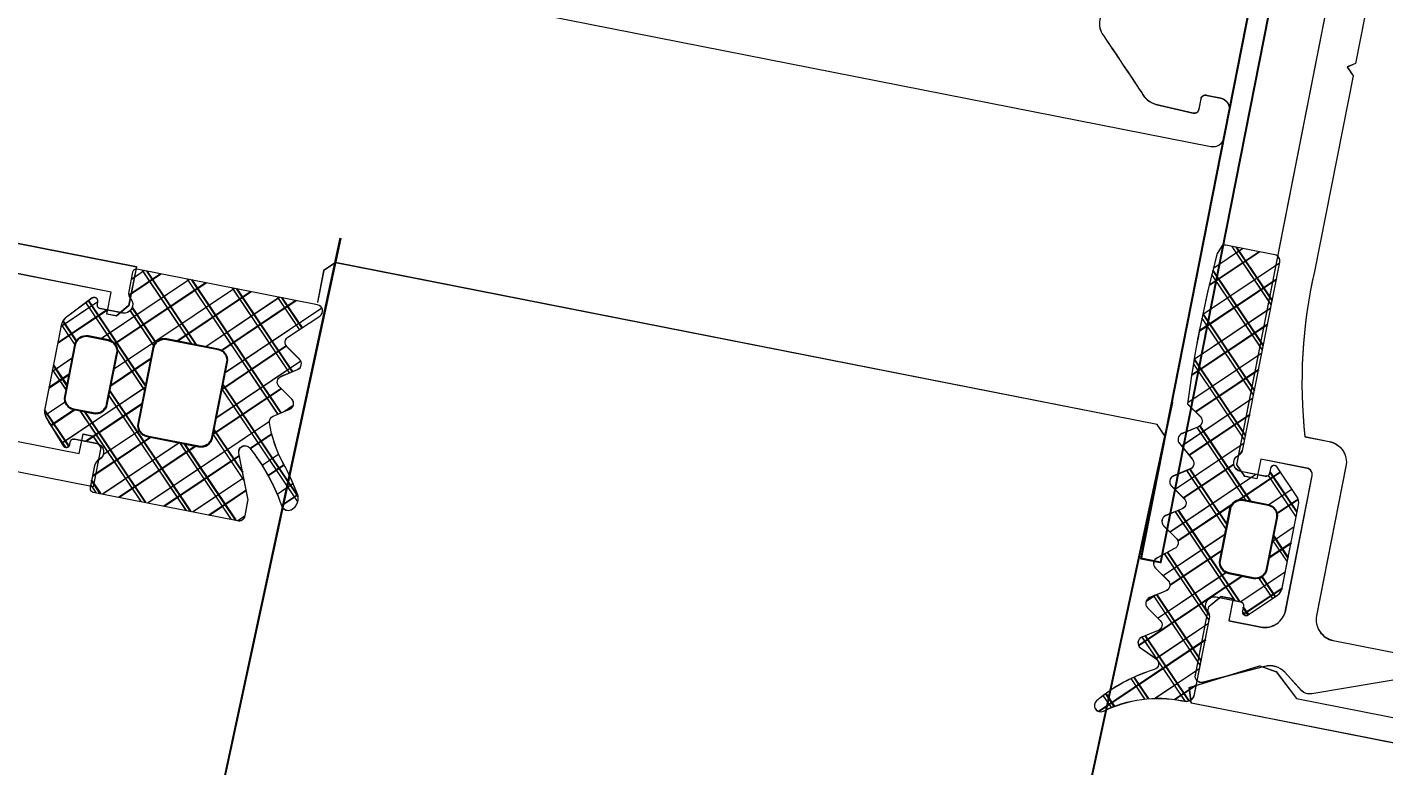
# Model space of a CAD drawing. Header units: millimetres. Extents: x -9318 to 9016603, y 0 to 838141.
# Drawn here: x 88058.7 to 88125, y 211218.7 to 211254.9 of the extents above; entities that cross this region are included whole.
import ezdxf
from ezdxf import colors
from ezdxf.entities.mleader import LeaderData, LeaderLine
from ezdxf.math import Vec2, Vec3

# ---------------------------------------------------------------- set-up
doc = ezdxf.new("R2010")
doc.units = ezdxf.units.MM
doc.layers.add('АР_Перегородки витражные', color=152, linetype='Continuous', lineweight=13)
doc.styles.add('ISOCPEUR', font='isocpeur.ttf', dxfattribs={"width": 0.7})

# ---------------------------------------------------------------- blocks, each defined once
blk = doc.blocks.new('_DotSmall')
at = {"color": 8, "linetype": 'ByBlock', "const_width": 0.5}
blk.add_lwpolyline([(-0.0625, 0, 1), (0.0625, 0, 1)], format="xyb", close=True, dxfattribs=at)
blk = doc.blocks.new('стойка витр.')
h = blk.add_hatch()
h.set_pattern_fill('ANSI37', color=8, scale=0.5, angle=-69.23283665521843)
h.set_pattern_definition([(335.7671633447816, (-69115.31625940584, 318510.9409690977), (0.6515825639889636, 1.447617495164233), []), (65.76716334478155, (-69115.31625940584, 318510.9409690977), (-1.447617495164233, 0.6515825639889636), [])])
edge = h.paths.add_edge_path()
edge.add_line((-7.614656875375658, -25.62993601259222), (-7.273265914729564, -26.53020796886267))
edge.add_arc((-7.672138333263274, -26.68151659366696), 0.4266069692434679, -30.765631391378577, 20.77378547182468, ccw=False)
edge.add_arc((-6.938850257283542, -27.11794408495156), 0.4267278803339729, 149.2463648056786, 290.7703475873838)
edge.add_line((-6.787522688187892, -27.51693863464607), (-5.761497533734655, -27.12786096686614))
edge.add_arc((-5.826270069284272, -26.95688741173914), 0.1828317202082013, 290.7489596719217, 380.7853669983573)
edge.add_line((-5.655337706935825, -26.89200624793739), (-5.698566115868744, -26.77800989551906))
edge.add_arc((-5.527559815348082, -26.71316091253391), 0.1828894349380834, 65.75635340077491, 200.7677215485159, ccw=False)
edge.add_line((-5.452462167653721, -26.54640093915077), (-3.994188920449233, -27.29736676610628))
edge.add_arc((-4.339684557994865, -27.83227055815794), 0.6367804192296694, 19.809448943918426, 57.14148607166612, ccw=False)
edge.add_line((-3.740585688123247, -27.61647007986176), (-2.270775810728082, -31.49246202532231))
edge.add_arc((-2.862326952422118, -31.72816639327794), 0.6367804192285443, -15.60715938413449, 21.72487774361298, ccw=False)
edge.add_line((-2.249025291763246, -31.89948590572749), (-2.842686385673005, -33.42856309223862))
edge.add_arc((-3.009474684396633, -33.35352837480535), 0.1828894349365558, 200.7666051236535, 335.7779732896313, ccw=False)
edge.add_line((-3.180482248484623, -33.41837402567035), (-3.223710657359334, -33.30437767335388))
edge.add_arc((-3.394684212462365, -33.36915020895407), 0.1828317202037067, 20.74895968940122, 110.7853670142414)
edge.add_line((-3.459565376309911, -33.19821784662781), (-4.485590530792251, -33.58729551440774))
edge.add_arc((-4.334307311281267, -33.98630688185023), 0.4267278803335083, 110.7639791032461, 252.2879618854569)
edge.add_arc((-4.593835025358378, -34.79921876089735), 0.4266069692128739, 20.760541213745626, 72.2999580801698, ccw=False)
edge.add_line((-4.194927641627146, -34.64800234186259), (-3.805871961842058, -35.67396951244882))
edge.add_arc((-3.976804324152614, -35.73885067632053), 0.1828317201976034, -69.25104032001241, 20.78536702306718, ccw=False)
edge.add_line((-3.912031788582681, -35.9098242314285), (-10.63804850899032, -38.46038830642647))
edge.add_arc((-10.76198657700206, -38.18099989774544), 0.3056444463879536, 200.8460379983515, 293.92230867425997, ccw=False)
edge.add_line((-11.04762355046114, -38.2897659172595), (-11.3069940036512, -37.6057878035499))
edge.add_arc((-11.02280217192234, -37.49789568213767), 0.3039830703908278, 175.7219656777917, 200.7890354028728, ccw=False)
edge.add_line((-11.32593828623067, -37.47521963119652), (-11.26283276302274, -35.23454482450325))
edge.add_arc((-11.5667631736687, -35.21197449929495), 0.3047673113958011, 355.7529257944983, 510.3971654946409)
edge.add_arc((-3.085478140807247, -39.81161386289363), 9.95296756819478, 151.493160172311, 169.5799937381118)
edge.add_arc((-13.27454869620142, -38.00608067109534), 0.4002801790508524, 282.30928711923883, 359.2250395672268, ccw=False)
edge.add_arc((-13.15914824141406, -37.79549114656839), 0.6024183835459826, 172.8865217206561, 267.13931994465963, ccw=False)
edge.add_arc((-2.924576102079248, -39.73891867786803), 11.01872594919693, 160.6453850739864, 169.4469810176308, ccw=False)
edge.add_arc((-19.07760885644255, -34.09585671602533), 6.091684827120307, 340.9199566399376, 360.7754221413588)
edge.add_arc((-13.29124725463213, -34.01305259408502), 0.3047655738143686, 359.9316076928689, 436.4302022680961)
edge.add_line((-13.21974018984474, -33.71679460741143), (-14.0766899229202, -33.52020163946145))
edge.add_arc((-14.00514734915965, -33.22393144415915), 0.3047857747414494, 145.1100748207506, 256.424251871352, ccw=False)
edge.add_line((-14.2551486332959, -33.04959347808472), (-13.74402617113083, -32.33421562775766))
edge.add_arc((-13.99402745527389, -32.1598776616858), 0.3047857747455562, 325.1100748218798, 436.4242518702226)
edge.add_line((-13.92248488150653, -31.86360746638093), (-14.7794566025841, -31.6669565144839))
edge.add_arc((-14.7079140287954, -31.37068631918638), 0.3047857747434108, 145.1100748199116, 256.4242518659954, ccw=False)
edge.add_line((-14.95791531293071, -31.19634835310717), (-14.44679285076563, -30.48097050278011))
edge.add_arc((-14.69684457899481, -30.30662212908397), 0.3048331054870662, 325.1138936033488, 425.7589859189499)
edge.add_line((-14.57168746687239, -30.0286672415823), (-16.28069433249766, -29.27720980550657))
edge.add_arc((-16.15556139849932, -28.99925320327871), 0.3048247429148342, 110.79403674408451, 245.7632621299588, ccw=False)
edge.add_line((-16.26377712844987, -28.71428394233226), (-7.850470401957864, -25.52388481301023))
edge.add_arc((-7.785589238115906, -25.69481717533219), 0.1828317201977073, 20.785366643697614, 110.7853670130821, ccw=False)
edge = h.paths.add_edge_path(flags=16)
edge.add_line((-3.343847721320344, -31.0696095920357), (-4.256775251385989, -28.66215553430811))
edge.add_arc((-4.763091039367282, -28.8541548874382), 0.5414973949720253, 20.7671633452251, 110.7671633452251)
edge.add_line((-4.955090392497368, -28.34783909945691), (-5.880512773175724, -28.69876731990371))
edge.add_arc((-5.68851342006019, -29.20508310789228), 0.5414973949736688, 110.7671633435124, 200.7671633435124)
edge.add_line((-6.194829208048759, -29.39708246100781), (-5.281901677954011, -31.8045365187354))
edge.add_arc((-4.775585889972717, -31.61253716560532), 0.5414973949720253, 200.7671633452251, 290.7671633452251)
edge.add_line((-4.583586536842631, -32.11885295358661), (-3.658164156164275, -31.76792473313981))
edge.add_arc((-3.850163509294362, -31.26160894516579), 0.541497394965222, 290.7671633454981, 380.7671633454981)
edge = h.paths.add_edge_path(flags=16)
edge.add_line((-6.665125275787432, -32.97088079506648), (-8.003619441966293, -29.4411776089255))
edge.add_arc((-8.509935229947587, -29.63317696205559), 0.5414973949720253, 20.7671633452251, 110.7671633452251)
edge.add_line((-8.701934583077673, -29.12686117407429), (-11.1093675273587, -30.03978069775621))
edge.add_arc((-10.91736817424317, -30.54609648574478), 0.5414973949736688, 110.7671633435124, 200.7671633435124)
edge.add_line((-11.42368396223173, -30.73809583886032), (-10.08518979602377, -34.2677990250013))
edge.add_arc((-9.578874008042476, -34.07579967187121), 0.5414973949720253, 200.7671633452251, 290.7671633452251)
edge.add_line((-9.38687465491239, -34.5821154598525), (-6.979441710631363, -33.66919593617058))
edge.add_arc((-7.171441063761449, -33.16288014819656), 0.541497394965222, 290.7671633454981, 380.7671633454981)
h = blk.add_hatch()
h.set_pattern_fill('ANSI37', color=8, scale=0.5, angle=-69.23283665521843)
h.set_pattern_definition([(335.7671633447816, (-69115.91679156918, 318510.7132420751), (0.6515825639889636, 1.447617495164233), []), (65.76716334478155, (-69115.91679156918, 318510.7132420751), (-1.447617495164233, 0.6515825639889636), [])])
edge = h.paths.add_edge_path()
edge.add_arc((-61.4231846681505, -46.18171078326122), 0.5487303657935584, 155.7657062155241, 200.7671633447816)
edge.add_line((-61.92355794899049, -45.95647403381008), (-61.2158101547102, -44.38418138318229))
edge.add_arc((-61.04906058835331, -44.45924160668073), 0.1828645893715156, 20.76716334478156, 155.7657062155241)
edge.add_line((-60.87807688978501, -44.39440310015198), (-60.79158864807687, -44.62247867199039))
edge.add_arc((-60.62063568932354, -44.55765182228788), 0.1828317201998032, 200.7671633447816, 290.7671633447816)
edge.add_line((-60.55580883962102, -44.72860478100483), (-59.41573388126562, -44.29627843504568))
edge.add_arc((-59.56703588945675, -43.89728440591716), 0.4267183308264255, -69.23283665521843, 72.29363907948373)
edge.add_arc((-59.30747769982554, -43.08429274379887), 0.4267017864716978, 200.7671633447816, 252.293639079486)
edge.add_line((-59.70645626049372, -43.23558888620755), (-63.00984306025202, -34.52432573194528))
edge.add_arc((-62.72490235927398, -34.41627373836673), 0.3047399585219917, 110.7671633447816, 200.7671633447816)
edge.add_line((-62.83295435277978, -34.13133303751965), (-60.55276270053582, -33.26666451912024))
edge.add_arc((-60.44481104638544, -33.55134061801073), 0.3044569814295733, 76.40287424864536, 110.7671633447816)
edge.add_line((-60.3732352333609, -33.25541671472456), (-60.07017099490622, -33.59351893464918))
edge.add_arc((-108.2133039044274, -55.86215009907028), 53.04387976268197, 16.71140087810911, 24.82292581145404)
edge.add_line((-57.40971669906867, -40.60932389061054), (-57.92081016927841, -41.32469074693654))
edge.add_arc((-57.67080742027611, -41.49902445886983), 0.304784542952794, 145.110888314415, 256.4234383751481)
edge.add_line((-57.74235391136608, -41.79529244099831), (-56.88543317024596, -41.99189640294935))
edge.add_arc((-56.95697966133594, -42.28816438507783), 0.304784542952794, -34.8891116855724, 76.4234383751481)
edge.add_line((-56.70697691233363, -42.46249809701112), (-57.17481998566655, -43.29191928954242))
edge.add_arc((-56.92481723669334, -43.46625300146843), 0.304784542952794, 145.1108883144276, 256.4234383751481)
edge.add_line((-56.99636372778332, -43.76252098359691), (-56.1394429866632, -43.95912494554796))
edge.add_arc((-56.21098947775317, -44.25539292764006), 0.3047845429175452, -34.88911168634446, 76.4234383742182)
edge.add_line((-55.96098672877997, -44.42972663955879), (-56.47208019898972, -45.14509349588479))
edge.add_arc((-56.22207744998741, -45.31942720781808), 0.304784542952794, 145.110888314415, 256.4234383752311)
edge.add_line((-56.29362394107739, -45.61569518994656), (-55.43668121195515, -45.81235713578644))
edge.add_arc((-55.50822770304512, -46.10862511790765), 0.3047845429466369, -34.88911168643649, 76.42343837776687)
edge.add_line((-55.25822495407192, -46.28295882984094), (-55.76931842428166, -46.99832568616694))
edge.add_arc((-55.51931567527936, -47.17265939811477), 0.3047845429466368, 145.1108883110316, 256.4234383751786)
edge.add_line((-55.59086216636933, -47.46892738023598), (-54.69071301640361, -47.77952769444528))
edge.add_arc((-54.76225950749358, -48.07579567657376), 0.304784542952794, -34.88911168566796, 76.42343837513553)
edge.add_line((-54.51225675849128, -48.25012938850705), (-55.0233282406989, -48.96555422872189))
edge.add_arc((-54.7733254917257, -49.13988794066245), 0.3047845429466368, 145.1108883109486, 256.4234383751578)
edge.add_line((-54.84487198281568, -49.43615592278366), (-53.98795124169555, -49.6327598847347))
edge.add_arc((-54.05949773284374, -49.92902786688501), 0.3047845429818857, -34.88911169317796, 76.42343837111807)
edge.add_line((-53.80949498384143, -50.10336157886923), (-54.32058845405118, -50.81872843519523))
edge.add_arc((-54.07058570504887, -50.99306214712851), 0.3047845429527939, 145.110888314415, 256.4234383750821)
edge.add_line((-54.14213219613885, -51.289330129257), (-53.29055360303028, -51.47184183257195))
edge.add_arc((-53.362076024001, -51.76811134383752), 0.3047803799531579, -43.67508993618791, 76.42790436632716)
edge.add_line((-53.141638296569, -51.97858292939782), (-53.80995652789716, -52.62318184232572))
edge.add_arc((-53.58948976171087, -52.83365406201483), 0.304801821276656, 136.3285933989482, 262.747126980386)
edge.add_arc((-54.63612651554286, -61.05759711530845), 7.985474883734515, 59.5860415328172, 82.74712698038475)
edge.add_arc((-50.74783774605021, -54.43386708250182), 0.3048115604497932, 253.2910110232634, 419.5860415328165)
edge.add_arc((-52.57053616183111, -60.50577614369104), 6.03477116777137, 73.29101102326332, 110.7671633447816)
edge.add_line((-54.71029190413537, -54.86308986830409), (-54.82445022999309, -54.90637969896488))
edge.add_arc((-54.97574411131791, -54.50740710097307), 0.4266954176128115, 200.7671633447816, 290.7671633447816)
edge.add_line((-55.37471671431558, -54.65870098416781), (-56.71485841512913, -51.12465313347639))
edge.add_arc((-56.31587985443184, -50.97335699107498), 0.4267017864716978, 149.2366398299847, 200.7671633447816)
edge.add_arc((-57.04912318740389, -50.53689152278093), 0.4266140358978636, -30.76336017001563, 40.01429570365114)
edge.add_arc((-57.04924751253566, -50.53686138928606), 0.4266898917694475, 40.00046259028549, 110.7671633447816)
edge.add_line((-57.20053943697712, -50.13789395169442), (-58.34061702035251, -50.57022129308461))
edge.add_arc((-58.27579017065, -50.74117425180884), 0.1828317201998032, 110.7671633447816, 200.7671633447816)
edge.add_line((-58.44674312937423, -50.80600110151136), (-58.36025488766609, -51.03407667334977))
edge.add_arc((-58.5312385862635, -51.09891517987853), 0.1828645893715156, 245.768620474039, 380.7671633447816)
edge.add_line((-58.60629032819998, -51.26566856380668), (-60.17861897521652, -50.55800074261788))
edge.add_arc((-59.95340767674497, -50.05761600615369), 0.5487303657759914, 200.7671633447816, 245.768620474038)
edge.add_line((-60.46648650063435, -50.25217996134597), (-61.93626349206897, -46.37627473846078))
edge = h.paths.add_edge_path(flags=16)
edge.add_arc((-59.3589242202288, -49.0410722918532), 0.5414973949664272, 200.7671633447816, 290.7671633447816)
edge.add_line((-60.77816753828665, -46.82561758724478), (-59.8652400081919, -49.23307164497237))
edge.add_arc((-60.27185175029445, -46.63361823412561), 0.5414973949664272, 110.7671633447816, 200.7671633447816)
edge.add_line((-59.31039323387085, -45.68990118378861), (-60.46385110344272, -46.12730244614795))
edge.add_arc((-59.11839388072258, -46.19621697176626), 0.5414973949664272, 20.76716334478156, 110.7671633447816)
edge.add_line((-57.69915056266473, -48.4116716763674), (-58.61207809275948, -46.00421761863981))
edge.add_arc((-58.20546635065693, -48.60367102949385), 0.5414973949664272, -69.23283665521843, 20.76716334478156)
edge.add_line((-59.16692486710963, -49.54738807983085), (-58.01346699753776, -49.10998681747151))
at = {"color": 8, "lineweight": 0, "ltscale": 100, "transparency": 33554687}
for points in [[(-2.258247086545452, -23.27287612311193), (-7.844300284108613, -25.39115610946465), (-7.152623754285742, -27.21515572990756), (-6.480474312818842, -27.61228183979256), (-6.024430919787847, -27.43934621633525), (-6.413508587575052, -26.41332106186019), (-1.739484192192322, -24.64089033441996)], [(1.113700732850702, -32.16493950470613), (-3.560323662532028, -33.93737023214635), (-3.906150933442404, -33.02539941386931), (-4.3621943264734, -33.19833503732661), (-4.645266100153094, -33.82723408192396), (-3.953589570330223, -35.65123370236688), (88.61521743849153, -0.5483364844694734)], [(-67.79633972485317, -59.86096016635565), (-55.14222276612418, -55.06240889040782), (-55.17360051473952, -54.29197395897063), (-58.74284135404741, -53.81994964957266), (-59.49761640312499, -54.23655585793313), (-60.24856024209294, -55.69488708899735), (-65.37859903858043, -57.64024244590109)], [(-56.0608929025766, -41.98018508909445), (-55.7778211288678, -41.3512860444971), (-17.47126860445132, -26.8251079561378), (-16.84236955983215, -27.10817972981749), (-16.28037825660431, -28.59019029343472)]]:
    blk.add_lwpolyline(points, dxfattribs=at)
for points in [[(-71.78454054114991, -16.33338165576424), (-68.2828855071275, -25.56749207813118), (-67.85441064060433, -25.66578856210981), (-68.06674346281216, -26.13747383952432), (-64.60831683766446, -35.257587909633, -0.08279896819570452), (-62.79196445917478, -43.13942544953898), (-63.93198596592993, -43.57173152618634, 0.4143260923033303), (-64.53356650879141, -44.90831919242919), (-61.89652362803463, -51.86238660132221, -0.4143260923197836), (-62.49810417322442, -53.19897426147509), (-66.03213605380733, -54.539109906269, 0.8270430078467679)], [(-65.84594417811604, -55.60071914693981), (-61.02268547978019, -55.59720897083025, 0.2496293600316565), (-60.5639567229955, -55.36182965500484), (-59.91132736596046, -54.3320132763838, -0.2673491356416615), (-58.97583718542592, -53.89078178507043), (-55.8782996214868, -54.15051325823879, 0.5512236456822476), (-55.5684323037276, -53.73866745794658), (-56.77889371593483, -50.54659564225585), (-57.45105016132584, -50.14953851031169), (-58.02103192274808, -50.36568055463431), (-57.63195425496087, -51.39170570910937), (-59.11396481856355, -51.95369701235177, -0.4143260923197838), (-60.45053247085889, -51.35207201584126), (-62.82818291042349, -45.08204070453939, -0.414362099391309), (-62.65124893639586, -44.68894855178223), (-60.48523126714281, -43.867575801356), (-60.13938200823031, -44.77960460352188), (-59.56940024680807, -44.56346255919925), (-59.28629948117305, -43.93455252060812), (-73.55412178576807, -6.30930235532287)], [(-59.94503853938659, -19.40384657128016, -1.575399656426527e-05), (-56.87977393603069, -20.78551547546522, -0.4398191101055806), (-56.36006749374792, -22.15601788895583, -1.575399656426528e-05), (-57.73845635901671, -25.2227588602982, -0.2080566110632873), (-58.32981322327396, -25.9019745689875), (-60.05946139091975, -26.62167684709857, -0.4411110715409258), (-60.37391091321479, -26.48014096025872), (-60.5532914591895, -26.00710185356729, 0.4925517741577297), (-60.86130306290579, -25.88263065828505), (-61.49479665214312, -26.12285694043385, 0.410627156480438), (-61.80683951149695, -26.82793655114801), (-61.3313050311408, -28.08195439658448, 0.4143255057077639), (-60.62370682114852, -28.40042247599195), (-29.6323624739598, -16.64818975485105, 0.5239329190821609)]]:
    blk.add_lwpolyline(points, format="xyb", dxfattribs=at)
at = {"color": 8}
blk.add_lwpolyline([(-72.91737339223619, -0.2793946658493951), (-54.81141330953687, -48.02608389785019), (-53.89938450735644, -47.68023463893769), (-72.00534459005576, 0.06645459306309931)], close=True, dxfattribs=at)
at = {"color": 8, "lineweight": 0, "ltscale": 100, "transparency": 33554687}
for points in [[(-7.614656875375658, -25.62993601259222), (-7.273265914729564, -26.53020796886267, -0.2287523810762611), (-7.305569090007339, -26.89973780277796, 0.7101639231358212), (-6.787522688187892, -27.51693863464607), (-5.761497533734655, -27.12786096686614, 0.4143996870914876), (-5.655337706935825, -26.89200624793739), (-5.698566115868744, -26.77800989551906, -0.6682503890445888), (-5.452462167653721, -26.54640093915077), (-3.994188920449233, -27.29736676610628, -0.1643479059441302), (-3.740585688123247, -27.61647007986176), (-2.270775810728082, -31.49246202532231, -0.1643479059441302), (-2.249025291763246, -31.89948590572749), (-2.842686385673005, -33.42856309223862, -0.6682503891596868), (-3.180482248484623, -33.41837402567035), (-3.223710657359334, -33.30437767335388, 0.4143996870833266), (-3.459565376309911, -33.19821784662781), (-4.485590530792251, -33.58729551440774, 0.7101639231391418), (-4.464132105349563, -34.39280682858953, -0.2287523810910513), (-4.194927641627146, -34.64800234186259), (-3.805871961842058, -35.67396951244882, -0.4143996871765861), (-3.912031788582681, -35.9098242314285), (-10.63804850899032, -38.46038830642647, -0.4300281847644905), (-11.04762355046114, -38.2897659172595), (-11.3069940036512, -37.6057878035499, -0.1098139781175365), (-11.32593828623067, -37.47521963119652), (-11.26283276302274, -35.23454482450325, 0.8000358277039689), (-11.83174935798161, -35.06142405519495, 0.07908294790216032), (-12.87430513065192, -38.01149454006372, -0.3488032577412263), (-13.18921346374555, -38.39715882165183, -0.4361245879823007), (-13.75692971088574, -37.72089072036033, -0.03842309887939363), (-13.32058396766661, -36.08715992321959, 0.08685322061285544), (-12.98648189794039, -34.01341638380836, 0.3467629046601076), (-13.21974018984474, -33.71679460741143), (-14.0766899229202, -33.52020163946145, -0.5278770357902526), (-14.2551486332959, -33.04959347808472), (-13.74402617113083, -32.33421562775766, 0.5278770357776507), (-13.92248488150653, -31.86360746638093), (-14.7794566025841, -31.6669565144839, -0.5278770357650493), (-14.95791531293071, -31.19634835310717), (-14.44679285076563, -30.48097050278011, 0.4697389635461835), (-14.57168746687239, -30.0286672415823), (-16.28069433249766, -29.27720980550657, -0.667984424932516), (-16.26377712844987, -28.71428394233226), (-7.850470401957864, -25.52388481301023, -0.4142135642613711)], [(-53.29055360303028, -51.47184183257923, -0.5779496213016146), (-53.141638296569, -51.97858292939782), (-53.80995652789716, -52.62318184232572, 0.615333828900983), (-53.62795459362678, -53.13601908472629, -0.1014034095220688), (-50.59355139863328, -54.17098724229436, -0.8870851218243345), (-50.83548992767464, -54.72580403192842, 0.1649969122064492), (-54.71037595931557, -54.86312174275372), (-54.82437231158838, -54.90635015161388, -0.4143043114941015), (-55.37473404189222, -54.65865529014263), (-56.71485869266326, -51.12465240150777, -0.2286961432583318), (-56.6825516007957, -50.75512261017138, 0.3190489133936659), (-56.72238630641368, -50.26258777469775, 0.3190018552396916), (-57.20057019143132, -50.1379056140504), (-58.34056270623114, -50.57020069668943, 0.4143996870833266), (-58.44672253300087, -50.80605541561818), (-58.36026571528055, -51.03404812018562, -0.6683385997492722), (-58.60634048073553, -51.26564599134144), (-60.17864607612137, -50.55798854513705, -0.1988829373258806), (-60.46647005763953, -50.25222332264093), (-61.93627993503469, -46.37623137718037, -0.1988829373551211), (-61.92357014780282, -45.95650113405281), (-61.21583272970747, -44.38423153456097, -0.6683385997492723), (-60.87806606217055, -44.39443165331613), (-60.79160924445023, -44.62242435788357, 0.4143996870833266), (-60.55575452549965, -44.72858418460964), (-59.41576201069984, -44.29628910197061, 0.7102015621310012), (-59.43724861560622, -43.49078250258754, -0.2286961432583318), (-59.70645598293049, -43.23558961817616), (-63.00981577733182, -34.52439767894975, -0.414362099440266), (-62.83288180333329, -34.13130552614166), (-60.55286778177833, -33.26670436685527, -0.1511707915363169), (-60.3732352333609, -33.25541671472456), (-60.07017099493532, -33.59351893464918, -0.03540799054371244), (-57.40971669906867, -40.60932389061054), (-57.92081016927841, -41.32469074693654, 0.527867958552825), (-57.74235391136608, -41.79529244099831), (-56.88543317024596, -41.99189640294935, -0.5278679585528249), (-56.70697691233363, -42.46249809701112), (-57.17481998566655, -43.29191928953514, 0.527867958552825), (-56.99636372778332, -43.76252098359691), (-56.1394429866632, -43.95912494554796, -0.5278679585528249), (-55.96098672877997, -44.42972663955879), (-56.47208019898972, -45.14509349588479, 0.527867958552825), (-56.29362394107739, -45.61569518994656), (-55.43668121195515, -45.81235713578644, -0.5278679585717272), (-55.25822495407192, -46.28295882984094), (-55.76931842428166, -46.99832568616694, 0.5278679585717273), (-55.59086216636933, -47.46892738023598), (-54.69071301640361, -47.77952769444528, -0.5278679585528249), (-54.51225675849128, -48.25012938850705), (-55.02332824072801, -48.96555422872189, 0.5278679585717273), (-54.84487198281568, -49.43615592278366), (-53.98795124169555, -49.6327598847347, -0.5278679585717272), (-53.80949498384143, -50.10336157886923), (-54.32058845405118, -50.81872843519523, 0.5278679585528251), (-54.14213219613885, -51.289330129257)]]:
    blk.add_lwpolyline(points, format="xyb", close=True, dxfattribs=at)
at = {"color": 8}
for points in [[(-3.343847721320344, -31.0696095920357), (-4.256775251385989, -28.66215553430811, 0.414213562373095), (-4.955090392497368, -28.34783909945691), (-5.880512773175724, -28.69876731990371, 0.414213562373095), (-6.194829208048759, -29.39708246100781), (-5.281901677954011, -31.8045365187354, 0.414213562373095), (-4.583586536842631, -32.11885295358661), (-3.658164156164275, -31.76792473313981, 0.414213562373095)], [(-6.665125275787432, -32.97088079506648), (-8.003619441966293, -29.4411776089255, 0.414213562373095), (-8.701934583077673, -29.12686117407429), (-11.1093675273587, -30.03978069775621, 0.414213562373095), (-11.42368396223173, -30.73809583886032), (-10.08518979602377, -34.2677990250013, 0.414213562373095), (-9.38687465491239, -34.5821154598525), (-6.979441710631363, -33.66919593617058, 0.414213562373095)], [(-57.69915056266473, -48.4116716763674), (-58.61207809275948, -46.00421761863981, 0.414213562373095), (-59.31039323387085, -45.68990118378861), (-60.46385110341362, -46.12730244614795, 0.414213562373095), (-60.77816753828665, -46.82561758724478), (-59.8652400081919, -49.23307164497237, 0.414213562373095), (-59.16692486710963, -49.54738807983085), (-58.01346699753776, -49.10998681747151, 0.414213562373095)]]:
    blk.add_lwpolyline(points, format="xyb", close=True, dxfattribs=at)
blk = doc.blocks.new('A$Cf7573d2c')
h = blk.add_hatch()
h.set_pattern_fill('ANSI37', color=8, scale=0.4999999999999999, angle=11.05056813833426)
h.set_pattern_definition([(56.05056813833426, (-325577.5326109263, -14427.20117750167), (-1.316880116997287, 0.8865568269756945), []), (146.0505681383342, (-325577.5326109263, -14427.20117750167), (-0.8865568269756945, -1.316880116997287), [])])
edge = h.paths.add_edge_path()
edge.add_line((53.15568665240426, -71.84455999218335), (54.10066208685748, -71.66000969718152))
edge.add_arc((54.18248049125657, -72.07869723569522), 0.4266069692410905, 49.51777340105292, 101.05719026425612, ccw=False)
edge.add_arc((54.73640786875238, -71.42958644543106), 0.4267278803678288, 229.5297695967836, 371.0537523784885)
edge.add_line((55.15521898376755, -71.34776998117741), (54.94489004521165, -70.27079700716422))
edge.add_arc((54.76543719321895, -70.30578431646067), 0.1828317201694488, 11.03236445595228, 101.0687717823854)
edge.add_line((54.7303358616773, -70.12635373260127), (54.61067896033637, -70.14972229399427))
edge.add_arc((54.57562182683224, -69.97022426391564), 0.1828894349371679, 146.0397581948859, 281.0511263426278, ccw=False)
edge.add_line((54.42392868350726, -69.86805902677588), (55.41024150652811, -68.55744941602461))
edge.add_arc((55.87916092157176, -68.98826710893277), 0.6367804192400961, 100.09285373580963, 137.4248908635569, ccw=False)
edge.add_line((55.7675690172473, -68.36134083797515), (59.83602538472041, -67.56678597940481))
edge.add_arc((59.96850951681367, -68.18963207348673), 0.6367804191160473, 64.67624540846452, 102.00828253621182, ccw=False)
edge.add_line((60.24088129645679, -67.61404288333142), (61.64782822388224, -68.45725749440317))
edge.add_arc((61.54572023362346, -68.6089891777656), 0.1828894349345614, -78.94999008860498, 56.06137807737059, ccw=False)
edge.add_line((61.58077386952937, -68.78848789090989), (61.46111696830485, -68.81185645227379))
edge.add_arc((61.49610427769884, -68.9913093042758), 0.1828317201972567, 101.0323644853947, 191.0687718102334)
edge.add_line((61.31667369382922, -69.02641063591), (61.5270026322687, -70.10338360995229))
edge.add_arc((61.94582283864131, -70.02161369747758), 0.4267278803313772, 191.0473838963396, 332.5713666785517)
edge.add_arc((62.70327143611815, -70.41461748833981), 0.4266069692042858, 101.04394600933591, 152.5833628757599, ccw=False)
edge.add_line((62.62154981598724, -69.99591104824503), (63.69846192700788, -69.78559399610094))
edge.add_arc((63.73356325865052, -69.96502457996553), 0.1828317201939337, 11.032364470050595, 101.06877181313263, ccw=False)
edge.add_line((63.91301611065865, -69.93003727062023), (65.29180877562612, -76.99003789461858))
edge.add_arc((64.99551066640528, -77.06504428161418), 0.3056444464046082, -78.87055721437832, 14.2057134615319, ccw=False)
edge.add_line((65.05450805288274, -77.3649406570621), (64.33656664565206, -77.50515202515817))
edge.add_arc((64.27818671723436, -77.20682755241624), 0.3039830703818922, 256.0053704728485, 281.07244019792967, ccw=False)
edge.add_line((64.2046742036473, -77.50178791827057), (62.00679334101733, -77.0614180622797))
edge.add_arc((61.93325097918449, -77.35717917385819), 0.3047673114133029, 76.03633058298668, 230.6805702831305)
edge.add_arc((67.89833459834982, -69.77386489183748), 9.952967568197614, 231.7765649659958, 249.8633985317965)
edge.add_arc((64.39904336975559, -79.51204078812538), 0.4002801790500968, 2.592691911632528, 79.50844435962068, ccw=False)
edge.add_arc((64.21095152774018, -79.36275357584572), 0.6024183835098907, 253.1699265163699, 347.42272474037384, ccw=False)
edge.add_arc((67.8538384741732, -69.6030019325488), 11.01872594909504, 240.92878986685412, 249.7303858104985, ccw=False)
edge.add_arc((59.56550229921984, -84.57190633206682), 6.091684827287554, 61.20336143423747, 81.05882693565867)
edge.add_arc((60.46047847562673, -78.85457699437922), 0.304765573773833, 80.21501248920164, 156.7136070644281)
edge.add_line((60.18053901626263, -78.73409482122224), (59.84213466581423, -79.54557133703202))
edge.add_arc((59.56218916597427, -79.42505210376291), 0.3047857747146659, 225.3934796143645, 336.7076566649676, ccw=False)
edge.add_line((59.34815820830408, -79.64204315801908), (58.72930734895635, -79.01751513300405))
edge.add_arc((58.51527639129254, -79.23450618727465), 0.3047857747204647, 45.39347961712065, 156.7076566654629)
edge.add_line((58.23533089144621, -79.11398695400567), (57.89686567790341, -79.92547535613994))
edge.add_arc((57.61692017800742, -79.8049561228095), 0.3047857747903789, 225.3934796124579, 336.70765665854196, ccw=False)
edge.add_line((57.40288922027685, -80.02194717711245), (56.78403836104553, -79.39741915209743))
edge.add_arc((56.56998863134884, -79.6144581702775), 0.3048331054787136, 45.39729839756555, 146.0423907131674)
edge.add_line((56.31714448623825, -79.44418468297226), (55.28802957176231, -81.0018480734143))
edge.add_arc((55.03517965588581, -80.83159812799333), 0.3048247428844842, 191.0774415371329, 326.04666692300657, ccw=False)
edge.add_line((54.73603428946808, -80.89016581213218), (53.01135739893652, -72.0590919078968))
edge.add_arc((53.19078798283557, -72.02399057630869), 0.1828317202172855, 101.06877142490288, 191.0687717942894, ccw=False)
edge = h.paths.add_edge_path(flags=16)
edge.add_line((59.23813135258388, -68.55309740688244), (56.71113389532547, -69.04661089844012))
edge.add_arc((56.81492556333978, -69.57806806363078), 0.5414973949906723, 101.0505681359266, 191.0505681359267)
edge.add_line((56.28346839814913, -69.68185973164509), (56.47317437781021, -70.65323444815294))
edge.add_arc((57.00463154293539, -70.54944278017501), 0.5414973949194297, 191.0505681334767, 281.0505681334768)
edge.add_line((57.10842321091332, -71.08089994530019), (59.63542066817172, -70.58738645372796))
edge.add_arc((59.53162900015741, -70.0559292885373), 0.5414973949906723, 281.0505681359267, 371.0505681359267)
edge.add_line((60.06308616534807, -69.95213762052299), (59.8733801858034, -68.98076290400058))
edge.add_arc((59.34192302063457, -69.08455457205127), 0.5414973949762222, 11.05056814014731, 101.0505681401473)
edge = h.paths.add_edge_path(flags=16)
edge.add_line((60.55157991347369, -72.1476167988294), (56.84660745610017, -72.87118456036842))
edge.add_arc((56.95039912417269, -73.40264172550087), 0.5414973949447008, 101.0505681431519, 191.0505681431519)
edge.add_line((56.41894195904024, -73.50643339357339), (56.91245112242177, -76.03340868896339))
edge.add_arc((57.44390828760515, -75.92961702092725), 0.541497394987715, 191.050568138341, 281.050568138341)
edge.add_line((57.54769995564129, -76.46107418611064), (61.25267241301481, -75.73750642454252))
edge.add_arc((61.14888074494229, -75.20604925941007), 0.5414973949447008, 281.0505681431519, 371.0505681431519)
edge.add_line((61.68033791007474, -75.10225759133755), (61.18682874669321, -72.57528229594755))
edge.add_arc((60.65537158152438, -72.67907396399823), 0.5414973949762222, 11.05056814014731, 101.0505681401473)
h = blk.add_hatch()
h.set_pattern_fill('ANSI37', color=8, scale=0.4999999999999999, angle=11.05056813833426)
h.set_pattern_definition([(56.05056813833426, (-325577.4095054723, -14427.83152940594), (-1.316880116997287, 0.8865568269756945), []), (146.0505681383342, (-325577.4095054723, -14427.83152940594), (-0.8865568269756945, -1.316880116997287), [])])
edge = h.paths.add_edge_path()
edge.add_arc((64.33111110969912, -128.3498075153038), 0.5487303657935583, 236.0491110090769, 281.0505681383343)
edge.add_line((64.02465502882842, -128.8049884507491), (62.5943675476592, -127.8420300712169))
edge.add_arc((62.6964941410115, -127.6903408693615), 0.1828645893715156, 101.0505681383343, 236.0491110090769)
edge.add_line((62.66144351905677, -127.5108668851608), (62.90084430354182, -127.464112775182))
edge.add_arc((62.86579998303205, -127.2846710572048), 0.1828317201998032, 281.0505681383343, 371.0505681383343)
edge.add_line((63.04524170095101, -127.2496267367242), (62.81153324386105, -126.0529407557042))
edge.add_arc((62.39272695605177, -126.1347321136127), 0.4267183308264255, 11.05056813833426, 152.5770438730364)
edge.add_arc((61.63520486350171, -125.741684818975), 0.4267017864716978, 281.0505681383343, 332.5770438730386)
edge.add_line((61.71699305053335, -126.1604748702666), (52.57316753512714, -127.9462310226809))
edge.add_arc((52.51475641829893, -127.6471414410917), 0.3047399585219916, 191.0505681383343, 281.0505681383343)
edge.add_line((52.21566683682613, -127.7055525578762), (51.74824136705138, -125.3121367879066))
edge.add_arc((52.04705320764333, -125.2537799129059), 0.3044569814295733, 156.6862790421981, 191.0505681383343)
edge.add_line((51.76745464210398, -125.1332863625867), (52.15185628761537, -124.8916328529886))
edge.add_arc((65.97568449180108, -176.1025199187134), 53.04387976268197, 96.9948056716618, 105.1063306050067)
edge.add_line((59.51603473455179, -123.4534353560011), (60.13487965066452, -124.0779329494544))
edge.add_arc((60.34890666254796, -123.8609397333348), 0.3047845429527939, 225.3942931079677, 336.7068431687009)
edge.add_line((60.62884931976441, -123.9814624542196), (60.96725961333141, -123.1700163699861))
edge.add_arc((61.24720227066427, -123.2905390908709), 0.3047845429527939, 45.39429310798031, 156.7068431687008)
edge.add_line((61.4612292824313, -123.0735458747513), (62.19979196286295, -123.6746630204871))
edge.add_arc((62.41381897474639, -123.4576698043966), 0.3047845429527939, 225.3942931079802, 336.7068431687009)
edge.add_line((62.69376163207926, -123.5781925252813), (63.03217192564625, -122.7667464410479))
edge.add_arc((63.3121145828627, -122.8872691619326), 0.3047845429175451, 45.39429310720823, 156.7068431677709)
edge.add_line((63.52614159462973, -122.6702759458421), (64.14498651074246, -123.2947735392954))
edge.add_arc((64.3590135226259, -123.0777803231613), 0.3047845429527939, 225.3942931079677, 336.7068431687838)
edge.add_line((64.63895617984235, -123.1983030440606), (64.97742733650375, -122.3868450734735))
edge.add_arc((65.25736999383662, -122.5073677943583), 0.3047845429466368, 45.39429310711621, 156.7068431713195)
edge.add_line((65.47139700560365, -122.2903745782678), (66.09024192171637, -122.9148721717211))
edge.add_arc((66.30426893359981, -122.6978789555869), 0.3047845429466368, 225.3942931045843, 336.7068431687313)
edge.add_line((66.58421159081627, -122.8184016764717), (67.04227878560778, -121.9835870309034))
edge.add_arc((67.32222144294064, -122.1041097518028), 0.3047845429527939, 45.39429310788474, 156.7068431686882)
edge.add_line((67.53624845470767, -121.8871165356832), (68.1551542339148, -122.5116022427828))
edge.add_arc((68.36918124579825, -122.2946090266778), 0.3047845429466368, 225.3942931045013, 336.7068431687105)
edge.add_line((68.6491239030147, -122.4151317475626), (68.98753419658169, -121.6036856633291))
edge.add_arc((69.26747685391456, -121.7242083842866), 0.3047845429818856, 45.39429310037474, 156.7068431646707)
edge.add_line((69.481503865798, -121.507215168167), (70.10034878191072, -122.1317127616203))
edge.add_arc((70.31437579367775, -121.9147195455007), 0.3047845429527939, 225.3942931079677, 336.7068431686348)
edge.add_line((70.59431845101062, -122.0352422663855), (70.91793702426367, -121.2266832759051))
edge.add_arc((71.19788525125477, -121.3471825300367), 0.3047803799531579, 36.60831485736478, 156.7113091598798)
edge.add_line((71.44254189264029, -121.1654293792235), (71.96509846893605, -121.932952435207))
edge.add_arc((72.20976063632406, -121.751170769232), 0.3048018212766559, 216.6119981925009, 343.0305317739388)
edge.add_arc((80.13908216857817, -124.1707880690083), 7.985474883734514, 139.8694463263699, 163.0305317739375)
edge.add_arc((74.26661746005993, -119.2203590623394), 0.3048115604497932, 333.5744158168162, 499.8694463263692)
edge.add_arc((79.9437970238505, -122.0416958666174), 6.034771167771369, 153.574415816816, 191.0505681383343)
edge.add_line((74.02092018874828, -123.1984123558068), (74.04432195366826, -123.3182392734743))
edge.add_arc((73.62553816125728, -123.4000262381305), 0.4266954176128115, 281.0505681383343, 371.0505681383343)
edge.add_line((73.70732512685936, -123.8188100359112), (69.99779226840474, -124.5432684273837))
edge.add_arc((69.9160040813731, -124.1244783760631), 0.4267017864716978, 229.5200446235374, 281.0505681383343)
edge.add_arc((69.36204682325479, -124.7735386556014), 0.4266140358978635, 49.52004462353707, 120.2977004972038)
edge.add_arc((69.36199613905046, -124.7736561114725), 0.4266898917694475, 120.2838673838382, 191.0505681383343)
edge.add_line((68.94321776321158, -124.8554420182627), (69.17692675837316, -126.0521307546442))
edge.add_arc((69.35636847629212, -126.0170864341635), 0.1828317201998032, 191.0505681383343, 281.0505681383343)
edge.add_line((69.39141279680189, -126.1965281521116), (69.63081358128693, -126.1497740421328))
edge.add_arc((69.66586420335807, -126.3292480263626), 0.1828645893715156, 326.0520252675917, 461.0505681383343)
edge.add_line((69.81755859940313, -126.4313669041439), (68.85467297048308, -127.8617033627816))
edge.add_arc((68.39947644830681, -127.5552704343863), 0.5487303657759913, 281.0505681383343, 326.0520252675907)
edge.add_line((68.50465449760668, -128.093826457567), (64.43628915899899, -128.8883635385282))
edge = h.paths.add_edge_path(flags=16)
edge.add_arc((67.49784930306487, -126.7977480293048), 0.5414973949664271, 281.0505681383343, 371.0505681383343)
edge.add_line((65.07464351388626, -127.8227186860313), (67.60164097114466, -127.3292051944445))
edge.add_arc((64.97085184580646, -127.2912615208479), 0.5414973949664271, 191.0505681383343, 281.0505681383343)
edge.add_line((64.20294280792587, -126.1843197611743), (64.43939468066674, -127.3950531889132))
edge.add_arc((64.73439997306559, -126.080528093109), 0.5414973949664271, 101.0505681383343, 191.0505681383343)
edge.add_line((67.1576057622442, -125.0555574363825), (64.6306083049858, -125.5490709279693))
edge.add_arc((67.261397430324, -125.5870146015659), 0.5414973949664271, 11.05056813833426, 101.0505681383343)
edge.add_line((68.0293064682046, -126.6939563612686), (67.79285459546372, -125.4832229335298))
at = {"color": 8, "lineweight": 0, "ltscale": 100, "transparency": 33554687}
for points in [[(51.73646704759449, -66.1671774207789), (52.88157409906853, -72.03060903266305), (54.79614538163878, -71.65670016474905), (55.30101650545839, -71.06121786679432), (55.20753037370741, -70.58252939883096), (54.13055739959236, -70.79285833732865), (53.17241072526667, -65.88674279826228)], [(61.07007052085828, -64.34435831751034), (62.02821719518397, -69.25047385657672), (61.07096198550425, -69.43742234735691), (61.16444811725523, -69.91611081532028), (61.73654996755067, -70.30126417477732), (63.65112125000451, -69.92735530684877), (44.67507682216819, 27.23800458030018)], [(61.09487798134796, -122.3553278650652), (60.52277613105252, -121.9701745055936), (52.67016501864418, -81.76148993524839), (53.05531837814488, -81.18938808498206), (54.61091895704158, -80.88558490110154)], [(76.73849811567925, -136.9402508533822), (74.14448082877789, -123.6577870507317), (73.37980229884852, -123.5586846164078), (72.31215118651744, -126.997057519402), (72.59539396036416, -127.8113176980987), (73.90606443420984, -128.7976186348387), (74.95769129716791, -134.1823922103358)]]:
    blk.add_lwpolyline(points, dxfattribs=at)
for points in [[(53.15568665240426, -71.84455999218335), (54.10066208685748, -71.66000969718152, -0.2287523810762611), (54.45943891291972, -71.75421682199521, 0.7101639231358212), (55.15521898376755, -71.34776998117741), (54.94489004521165, -70.27079700716422, 0.4143996870914876), (54.7303358616773, -70.12635373260127), (54.61067896033637, -70.14972229399427, -0.6682503890445888), (54.42392868350726, -69.86805902677588), (55.41024150652811, -68.55744941602461, -0.1643479059441302), (55.7675690172473, -68.36134083797515), (59.83602538472041, -67.56678597940481, -0.1643479059441302), (60.24088129645679, -67.61404288333142), (61.64782822388224, -68.45725749440317, -0.6682503891596868), (61.58077386952937, -68.78848789090989), (61.46111696830485, -68.81185645227379, 0.4143996870833266), (61.31667369382922, -69.02641063591), (61.5270026322687, -70.10338360995229, 0.7101639231391418), (62.32458022865467, -70.21818308309594, -0.2287523810910513), (62.62154981598724, -69.99591104824503), (63.69846192700788, -69.78559399610094, -0.4143996871765861), (63.91301611065865, -69.93003727062023), (65.29180877562612, -76.99003789461858, -0.4300281847644905), (65.05450805288274, -77.3649406570621), (64.33656664565206, -77.50515202515817, -0.1098139781175365), (64.2046742036473, -77.50178791827057), (62.00679334101733, -77.0614180622797, 0.8000358277039689), (61.74013722792733, -77.5929549003049, 0.07908294790216032), (64.47193063155282, -79.11845259113761, -0.3488032577412263), (64.79891380108893, -79.49393388652243, -0.4361245879823007), (64.03653078118805, -79.93936896929517, -0.03842309887939363), (62.49988066009246, -79.23355006161728, 0.08685322061285544), (60.51227378088515, -78.554245009218, 0.3467629046601076), (60.18053901626263, -78.73409482122224), (59.84213466581423, -79.54557133703202, -0.5278770357902526), (59.34815820830408, -79.64204315801908), (58.72930734895635, -79.01751513300405, 0.5278770357776507), (58.23533089144621, -79.11398695400567), (57.89686567790341, -79.92547535613994, -0.5278770357650493), (57.40288922027685, -80.02194717711245), (56.78403836104553, -79.39741915209743, 0.4697389635461835), (56.31714448623825, -79.44418468297226), (55.28802957176231, -81.0018480734143, -0.667984424932516), (54.73603428946808, -80.89016581213218), (53.01135739893652, -72.0590919078968, -0.4142135642613711)], [(70.91793702438008, -121.2266832759051, -0.5779496213016146), (71.44254189264029, -121.1654293792235), (71.96509846893605, -121.932952435207, 0.615333828900983), (72.50129622267559, -121.8401154269523, -0.1014034095220688), (74.03354838804808, -119.0239184986858, -0.8870851218243345), (74.53957297909074, -119.3560254621116, 0.1649969122064492), (74.02093741961289, -123.1985005847819), (74.04430598090403, -123.3181574859918, -0.4143043114941015), (73.70727716386318, -123.8188194029062), (69.99779150006361, -124.5432685773994, -0.2286961432583318), (69.6390153770335, -124.4490575993696, 0.3190489133936659), (69.14682304044254, -124.4051933571318, 0.3190018552396916), (68.94322406768333, -124.8554742998385), (69.17691562429536, -126.052073743529, 0.4143996870833266), (69.39146980794612, -126.1965170180483), (69.63078361039516, -126.1497798953642, -0.6683385997492722), (69.81752788624726, -126.4314125275559), (68.85465637396555, -127.8617280162871, -0.1988829373258806), (68.5047000120394, -128.0938175687479), (64.43624364468269, -128.8883724273182, -0.1988829373551211), (64.02467968140263, -128.8050050484017), (62.59441316942684, -127.8420607866574, -0.6683385997492723), (62.66147348994855, -127.5108610319294), (62.90078729239758, -127.4641239092452, 0.4143996870833266), (63.04523056687322, -127.249569725609), (62.81153901026119, -126.0529702819185, 0.7102015621310012), (62.0139613050269, -125.9381993797433, -0.2286961432583318), (61.71699381875806, -126.1604747202218), (52.57324305467773, -127.9462162739947, -0.414362099440266), (52.21565196465235, -127.7054764059576), (51.74826290807687, -125.3122470870148, -0.1511707915363169), (51.76745464210398, -125.1332863625867), (52.15185628749896, -124.8916328530177, -0.03540799054371244), (59.51603473455179, -123.4534353560011), (60.13487965066452, -124.0779329494544, 0.527867958552825), (60.62884931976441, -123.9814624542196), (60.96725961333141, -123.1700163699861, -0.5278679585528249), (61.4612292824313, -123.0735458747513), (62.19979196297936, -123.6746630204871, 0.527867958552825), (62.69376163207926, -123.5781925252813), (63.03217192564625, -122.7667464410479, -0.5278679585528249), (63.52614159462973, -122.6702759458421), (64.14498651074246, -123.2947735392809, 0.527867958552825), (64.63895617984235, -123.1983030440606), (64.97742733662017, -122.3868450734735, -0.5278679585717272), (65.47139700560365, -122.2903745782678), (66.09024192171637, -122.9148721717065, 0.5278679585717273), (66.58421159081627, -122.8184016764717), (67.04227878560778, -121.9835870309034, -0.5278679585528249), (67.53624845470767, -121.8871165356832), (68.1551542339148, -122.5116022427974, 0.5278679585717273), (68.6491239030147, -122.4151317475626), (68.98753419658169, -121.6036856633291, -0.5278679585717272), (69.481503865798, -121.507215168167), (70.10034878191072, -122.1317127616203, 0.5278679585528251), (70.59431845101062, -122.0352422663855)]]:
    blk.add_lwpolyline(points, format="xyb", close=True, dxfattribs=at)
at = {"color": 8}
for points in [[(59.23813135258388, -68.55309740688244), (56.71113389532547, -69.04661089844012, 0.414213562373095), (56.28346839814913, -69.68185973164509), (56.47317437781021, -70.65323444815294, 0.414213562373095), (57.10842321091332, -71.08089994530019), (59.63542066817172, -70.58738645372796, 0.414213562373095), (60.06308616534807, -69.95213762052299), (59.8733801858034, -68.98076290400058, 0.414213562373095)], [(60.55157991347369, -72.1476167988294), (56.84660745610017, -72.87118456036842, 0.414213562373095), (56.41894195904024, -73.50643339357339), (56.91245112242177, -76.03340868896339, 0.414213562373095), (57.54769995564129, -76.46107418611064), (61.25267241301481, -75.73750642454252, 0.414213562373095), (61.68033791007474, -75.10225759133755), (61.18682874669321, -72.57528229594755, 0.414213562373095)], [(67.1576057622442, -125.0555574363825), (64.6306083049858, -125.5490709279693, 0.414213562373095), (64.20294280792587, -126.1843197611743), (64.43939468066674, -127.395053188884, 0.414213562373095), (65.07464351388626, -127.8227186860313), (67.60164097114466, -127.3292051944445, 0.414213562373095), (68.0293064682046, -126.6939563612686), (67.79285459546372, -125.4832229335298, 0.414213562373095)]]:
    blk.add_lwpolyline(points, format="xyb", close=True, dxfattribs=at)
at = {"color": 8, "lineweight": 0, "ltscale": 100, "transparency": 33554687}
for points in [[(38.18685929093044, -122.3734353235923, -1.575399656426527e-05), (40.06604728137609, -119.585334079733, -0.4398191101055806), (41.50460271420889, -119.3043893908471, -1.575399656426528e-05), (44.29471273510717, -121.1805935695593, -0.2080566110632873), (44.86437866126653, -121.8781017433357), (45.2818353921175, -123.7044051219855, -0.4411110715409258), (45.08925871236715, -123.9904560471041), (44.59273059957195, -124.087426197133, 0.4925517741577297), (44.41806037095375, -124.3700116491673), (44.54792271752376, -125.0349616963067, 0.410627156480438), (45.19022270385176, -125.4615279057325), (46.50650946598034, -125.2044618473301, 0.4143255057077639), (46.93983379960991, -124.5607638076181), (40.58675144321751, -92.03052029560786, 0.5239329190821609)], [(33.1622308997903, -133.5248779198446), (42.85486593982205, -131.6319412461453), (43.02406811504625, -131.226202988255), (43.45315044582821, -131.5150984393986), (53.02612858463544, -129.6455303270777, -0.08279896819570452), (61.10145286098123, -129.1854903290514), (61.33515036082827, -130.3821202042891, 0.4143260923033303), (62.55103249812964, -131.2006532625819), (69.85040778759867, -129.7751115885476, -0.4143260923197836), (71.0662899184972, -130.5936446481064), (71.79074503609445, -134.3031607434823, 0.8270430078467679)], [(72.86854960559867, -134.2988128241996), (73.67913465679158, -129.5441531447577, 0.2496293600316565), (73.52455383271445, -129.0522789093666), (72.619657991454, -128.2352046362066, -0.2673491356416615), (72.34264336677734, -127.2386656231538), (73.12143540277611, -124.2293995393848, 0.5512236456822476), (72.76779550150968, -123.854468161604), (69.41721967817284, -124.5088235384173), (68.91241536068264, -125.1043243815511), (69.02925816737115, -125.7026088876155), (70.1062311414862, -125.4922799491178), (70.41003432532307, -127.047880528, -0.4143260923197838), (69.5914608289022, -128.2637354356993), (63.01008780975826, -129.5490538552986, -0.414362099391309), (62.65249671973288, -129.3083139872324), (62.20847622456495, -127.0347415695287), (63.16579229745548, -126.8477811923949), (63.04894949065056, -126.2494966863305), (62.47684169723652, -125.8643128953117), (22.98328991362359, -133.5772611531283)]]:
    blk.add_lwpolyline(points, format="xyb", dxfattribs=at)
at = {"color": 8}
blk.add_lwpolyline([(17.14735063223634, -131.9319502510043), (67.26492687151767, -122.1441683250596), (67.07796649448574, -121.1868522522418), (16.96039025508799, -130.9746341781865)], close=True, dxfattribs=at)
at = {"layer": 'АР_Перегородки витражные', "color": 8, "rotation": 80.28340479355269}
blk.add_blockref('стойка витр.', (29.17858439369593, -60.01344902928395), dxfattribs=at)
blk = doc.blocks.new('A$Ceb121605')
at = {"color": 8, "ltscale": 150}
for p, q in [((182.403052861516, 213.7160637105202), (-1852.598810999887, -220.4603038251371)), ((183.887422101385, 171.7668016771214), (-1844.652725642028, -261.1476160003591))]:
    blk.add_line(p, q, dxfattribs=at)
at = {"color": 8, "ltscale": 100}
blk.add_blockref('A$Cf7573d2c', (-1904.066513496925, -138.4420125901685), dxfattribs=at)
blk = doc.blocks.new('A$C99cbc27b')
at = {"color": 8, "ltscale": 100, "xscale": -1, "rotation": 89.90413134762046}
blk.add_blockref('A$Ceb121605', (6448.437365041493, 384.3618691800366), dxfattribs=at)

msp = doc.modelspace()

# ---------------------------------------------------------------- hatches: boundary and pattern name
at = {"ltscale": 100}
h = msp.add_hatch(dxfattribs=at)
h.set_pattern_fill('ANSI32', color=256, scale=500)
h.set_pattern_definition([(45, (-887977.6157463227, 260834.1338236806), (-132.5825214724777, 132.5825214724777), []), (45, (-887889.2273988227, 260834.1338236806), (-132.5825214724777, 132.5825214724777), [])])
edge = h.paths.add_edge_path()
edge.add_line((88507.03430695191, 212257.9568499458), (87637.03430695168, 212257.956849949))
edge.add_arc((-1066530.570164978, 211787.9568490528), 1154167.700168599, -0.023331979451882034, 0.02333197954061461, ccw=False)
edge.add_line((87637.03430695238, 211317.9568499434), (88121.39353991396, 211317.9568499309))
edge.add_line((88121.39353991405, 211317.9568499309), (88121.39353991451, 211617.9568499379))
edge.add_line((88121.39353991451, 211617.9568499379), (88507.034306952, 211617.9568499502))
edge.add_line((88507.03430695191, 211617.9568499502), (88507.03430695189, 212257.9568499458))

# ---------------------------------------------------------------- linework, layer by layer
at = {"lineweight": 18, "ltscale": 100}
msp.add_arc((78519.59467545024, 211891.8636797834), 9778.654617052323, 272.592547965165, 356.6353913737287, dxfattribs=at)

# ---------------------------------------------------------------- block references
at = {"ltscale": 100}
msp.add_blockref('A$C99cbc27b', (81402.03430695168, 209007.9568499502), dxfattribs=at)
at = {"ltscale": 100, "xscale": -1, "rotation": 89.90413134762046}
msp.add_blockref('A$Ceb121605', (87850.47043390374, 209392.3272151535), dxfattribs=at)

# ---------------------------------------------------------------- leaders
ml = msp.add_multileader_mtext('Standard')
ml.set_content('+13,200', color=8, style='ISOCPEUR')
ml.set_leader_properties(color=8, linetype='Continuous', lineweight=-1)
ml.set_arrow_properties(name='DOTSMALL')
ml.build(insert=Vec2(0, 0))
ml.multileader.update_dxf_attribs({"has_text_frame": 1, "text_left_attachment_type": 4, "text_right_attachment_type": 4, "dogleg_length": 100, "arrow_head_size": 180})
ctx = ml.context
ctx.base_point, ctx.char_height, ctx.arrow_head_size, ctx.landing_gap_size, ctx.plane_origin = Vec3(93068.62556947558, 826103.473130975), 250, 180, 50, Vec3(90907.41319940728, 825512.2275574898)
ctx.left_attachment, ctx.right_attachment = 4, 4
notes = []
notes.append((ctx, [(0, (0, 0, 0), (0, 0), (1, 0), 1, [])]))
ctx.mtext.insert, ctx.mtext.width, ctx.mtext.line_spacing_style, ctx.mtext.flow_direction = Vec3(93118.62556947558, 826436.8064643084), 852.6970314602484, 2, 5
ml = msp.add_multileader_mtext('Standard')
ml.set_content('+11,550', color=8, style='ISOCPEUR')
ml.set_leader_properties(color=8, linetype='Continuous', lineweight=-1)
ml.set_arrow_properties(name='DOTSMALL')
ml.build(insert=Vec2(0, 0))
ml.multileader.update_dxf_attribs({"has_text_frame": 1, "text_left_attachment_type": 4, "text_right_attachment_type": 4, "dogleg_length": 100, "arrow_head_size": 180})
ctx = ml.context
ctx.base_point, ctx.char_height, ctx.arrow_head_size, ctx.landing_gap_size, ctx.plane_origin = Vec3(88068.62556947558, 825358.473130975), 250, 180, 50, Vec3(85907.41319940728, 824767.2275574898)
ctx.left_attachment, ctx.right_attachment = 4, 4
notes.append((ctx, [(0, (0, 0, 0), (0, 0), (1, 0), 1, [])]))
ctx.mtext.insert, ctx.mtext.width, ctx.mtext.line_spacing_style, ctx.mtext.flow_direction = Vec3(88118.62556947558, 825691.8064643084), 852.6970314602484, 2, 5
ml = msp.add_multileader_mtext('Standard')
ml.set_content('+13,700', color=8, style='ISOCPEUR')
ml.set_leader_properties(color=8, linetype='Continuous', lineweight=-1)
ml.set_arrow_properties(name='DOTSMALL')
ml.build(insert=Vec2(0, 0))
ml.multileader.update_dxf_attribs({"has_text_frame": 1, "text_left_attachment_type": 4, "text_right_attachment_type": 4, "dogleg_length": 100, "arrow_head_size": 180})
ctx = ml.context
ctx.base_point, ctx.char_height, ctx.arrow_head_size, ctx.landing_gap_size, ctx.plane_origin = Vec3(118053.0701716996, 658154.3279681127), 250, 180, 50, Vec3(117803.7041394711, 657493.5059095523)
ctx.left_attachment, ctx.right_attachment = 4, 4
notes.append((ctx, [(0, (0, 0, 0), (0, 0), (1, 0), 1, [])]))
ctx.mtext.insert, ctx.mtext.width, ctx.mtext.line_spacing_style, ctx.mtext.flow_direction = Vec3(118103.0701716996, 658487.661301446), 852.6970314602484, 2, 5
ml = msp.add_multileader_mtext('Standard')
ml.set_content('+15,850', color=8, style='ISOCPEUR')
ml.set_leader_properties(color=8, linetype='Continuous', lineweight=-1)
ml.set_arrow_properties(name='DOTSMALL')
ml.build(insert=Vec2(0, 0))
ml.multileader.update_dxf_attribs({"has_text_frame": 1, "text_left_attachment_type": 4, "text_right_attachment_type": 4, "dogleg_length": 100, "arrow_head_size": 180})
ctx = ml.context
ctx.base_point, ctx.char_height, ctx.arrow_head_size, ctx.landing_gap_size, ctx.plane_origin = Vec3(116043.2934024676, 652621.2743915976), 250, 180, 50, Vec3(116522.4102328401, 649668.817626324)
ctx.left_attachment, ctx.right_attachment = 4, 4
notes.append((ctx, [(0, (0, 0, 0), (0, 0), (1, 0), 1, [])]))
ctx.mtext.insert, ctx.mtext.width, ctx.mtext.line_spacing_style, ctx.mtext.flow_direction = Vec3(116093.2934024676, 652954.607724931), 852.6970314602484, 2, 5
ml = msp.add_multileader_mtext('Standard')
ml.set_content('+9,800', color=8, style='ISOCPEUR')
ml.set_leader_properties(color=8, linetype='Continuous', lineweight=-1)
ml.set_arrow_properties(name='DOTSMALL')
ml.build(insert=Vec2(0, 0))
ml.multileader.update_dxf_attribs({"has_text_frame": 1, "text_left_attachment_type": 4, "text_right_attachment_type": 4, "dogleg_length": 100, "arrow_head_size": 180})
ctx = ml.context
ctx.base_point, ctx.char_height, ctx.arrow_head_size, ctx.landing_gap_size, ctx.plane_origin = Vec3(118053.0701716994, 538154.3279681127), 250, 180, 50, Vec3(117803.7041394708, 537493.5059095523)
ctx.left_attachment, ctx.right_attachment = 4, 4
notes.append((ctx, [(0, (0, 0, 0), (0, 0), (1, 0), 1, [])]))
ctx.mtext.insert, ctx.mtext.width, ctx.mtext.line_spacing_style, ctx.mtext.flow_direction = Vec3(118103.0701716994, 538487.661301446), 852.6970314602484, 2, 5
ml = msp.add_multileader_mtext('Standard')
ml.set_content('+11,750', color=8, style='ISOCPEUR')
ml.set_leader_properties(color=8, linetype='Continuous', lineweight=-1)
ml.set_arrow_properties(name='DOTSMALL')
ml.build(insert=Vec2(0, 0))
ml.multileader.update_dxf_attribs({"has_text_frame": 1, "text_left_attachment_type": 4, "text_right_attachment_type": 4, "dogleg_length": 100, "arrow_head_size": 180})
ctx = ml.context
ctx.base_point, ctx.char_height, ctx.arrow_head_size, ctx.landing_gap_size, ctx.plane_origin = Vec3(116043.2934024674, 532621.2743915976), 250, 180, 50, Vec3(116522.4102328399, 529668.817626324)
ctx.left_attachment, ctx.right_attachment = 4, 4
notes.append((ctx, [(0, (0, 0, 0), (0, 0), (1, 0), 1, [])]))
ctx.mtext.insert, ctx.mtext.width, ctx.mtext.line_spacing_style, ctx.mtext.flow_direction = Vec3(116093.2934024674, 532954.607724931), 852.6970314602484, 2, 5
for ctx, leaders in notes:
    for number, flags, end, landing, length, lines in leaders:
        leader = LeaderData()
        leader.index, (leader.has_last_leader_line, leader.has_dogleg_vector, leader.attachment_direction) = number, flags
        leader.last_leader_point, leader.dogleg_vector, leader.dogleg_length = Vec3(end), Vec3(landing), length
        for number, points, colour, breaks in lines:
            line = LeaderLine()
            line.index, line.vertices, line.color, line.breaks = number, Vec3.list(points), colors.encode_raw_color(colour), breaks
            leader.lines.append(line)
        ctx.leaders.append(leader)

doc.saveas('drawing.dxf')
